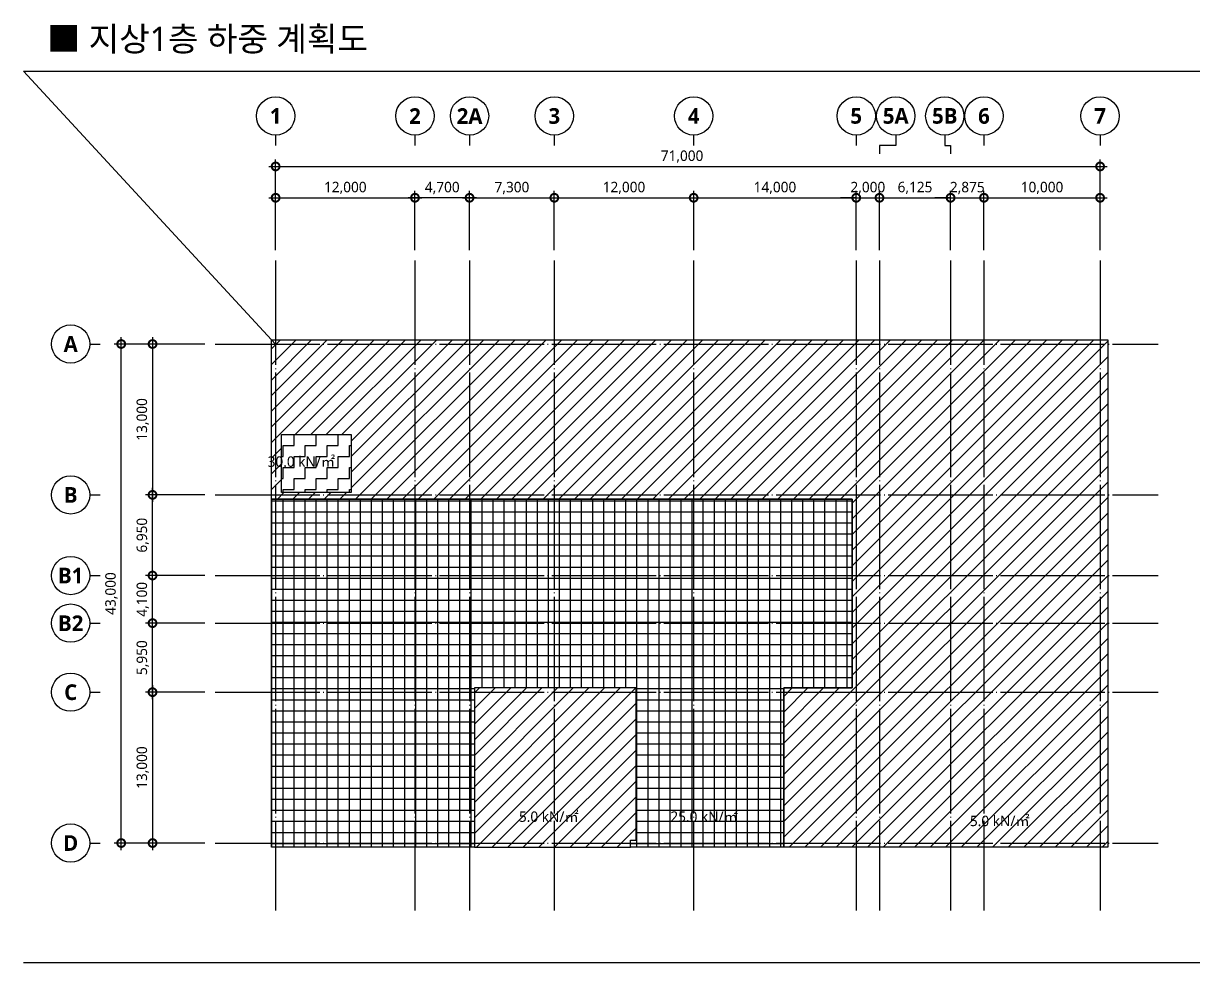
# Model space of a CAD drawing. Header units: millimetres. Extents: x 13950 to 241591, y 6300 to 171900.
# Drawn here: x 13950 to 114724, y 89100 to 170029 of the extents above; entities that cross this region are included whole.
import ezdxf
from ezdxf.enums import TextEntityAlignment as Align

# ---------------------------------------------------------------- set-up
doc = ezdxf.new("R2010")
doc.units = ezdxf.units.MM
doc.header["$LTSCALE"] = 300
doc.linetypes.add('CEN-GAUN', pattern=[32.2, 30, -1, 0.2, -1])
doc.linetypes.add('XR-plan$0$XR-plan$0$CEN-AGI', pattern=[32.2, 30, -1, 0.2, -1])
doc.layers.get('DEFPOINTS').update_dxf_attribs({"color": 137})
for name, color, linetype in [('CEN', 1, 'CEN-GAUN'), ('DIM', 7, 'Continuous'), ('ELE-2', 2, 'Continuous'), ('ELE-4', 4, 'Continuous'), ('ELE-6', 6, 'Continuous'), ('HAT', 5, 'Continuous'), ('SYM-BUB', 3, 'Continuous'), ('TEXT', 3, 'Continuous')]:
    doc.layers.add(name, color=color, linetype=linetype)
doc.styles.add('$0$스타일1', font='malgun.ttf')
doc.styles.add('스타일1', font='malgun.ttf')
doc.styles.add('스타일2', font='malgunbd.ttf')
doc.dimstyles.new('CJA', dxfattribs={"dimscale": 300, "dimtxt": 2.7, "dimasz": 1, "dimexe": 2, "dimexo": 3, "dimgap": 1, "dimtad": 1, "dimdec": 0, "dimzin": 1, "dimdsep": 46, "dimlunit": 6, "dimtxsty": '$0$스타일1', "dimblk": 'CJDOT', "dimcen": 0.09, "dimdle": 1, "dimclrd": 256, "dimclre": 256, "dimclrt": 3, "dimadec": 0, "dimazin": 0, "dimtfac": 1, "dimtdec": 0, "dimtix": 1, "dimtmove": 2, "dimatfit": 3, "dimldrblk": 'CJDOT', "dimfxl": 1, "dimtolj": 1, "dimtzin": 1, "dimarcsym": 0})

# ---------------------------------------------------------------- blocks, each defined once
blk = doc.blocks.new('_DotSmall')
at = {"color": 0, "linetype": 'ByBlock', "const_width": 0.5}
blk.add_lwpolyline([(-0.0625, 0, 1), (0.0625, 0, 1)], format="xyb", close=True, dxfattribs=at)
blk = doc.blocks.new('*D25')
at = {"layer": 'DEFPOINTS', "color": 0, "transparency": 16777216}
for p in [(125421, 142402), (133521, 142402), (133521, 99402)]:
    blk.add_point(p, dxfattribs=at)
at = {"layer": 'DIM', "color": 7, "lineweight": -2, "transparency": 16777216}
for p, q in [((132621, 142402), (124821, 142402)), ((125421, 98802), (125421, 143002)), ((132621, 99402), (124821, 99402))]:
    blk.add_line(p, q, dxfattribs=at)
at = {"layer": 'DIM', "color": 7, "lineweight": -2, "transparency": 16777216, "xscale": 1350, "yscale": 1350, "zscale": 1350}
for p, rotation in [((125421, 142402), 90), ((125421, 99402), 270)]:
    blk.add_blockref('_DotSmall', p, dxfattribs=dict(at, rotation=rotation))
at = {"layer": 'DIM', "color": 3, "transparency": 16777216, "insert": (124580, 120902), "char_height": 900, "attachment_point": 5, "rotation": 90, "style": '$0$스타일1'}
blk.add_mtext('\\A1;43,000', dxfattribs=at)
blk = doc.blocks.new('CJDOT')
blk.add_line((-2, 0), (2, 0))
at = {"const_width": 0.5}
blk.add_lwpolyline([(-0.25, 0, 1), (0.25, 0, 1)], format="xyb", close=True, dxfattribs=at)
blk = doc.blocks.new('*D26')
at = {"layer": 'DEFPOINTS', "color": 0, "transparency": 16777216}
for p in [(133521, 142402), (128121, 129402), (133521, 129402)]:
    blk.add_point(p, dxfattribs=at)
at = {"layer": 'DIM', "color": 7, "lineweight": -2, "transparency": 16777216}
for p, q in [((132621, 142402), (127521, 142402)), ((128121, 143002), (128121, 128802)), ((132621, 129402), (127521, 129402))]:
    blk.add_line(p, q, dxfattribs=at)
at = {"layer": 'DIM', "color": 7, "lineweight": -2, "transparency": 16777216, "xscale": 1350, "yscale": 1350, "zscale": 1350}
for p, rotation in [((128121, 142402), 90), ((128121, 129402), 270)]:
    blk.add_blockref('_DotSmall', p, dxfattribs=dict(at, rotation=rotation))
at = {"layer": 'DIM', "color": 3, "transparency": 16777216, "insert": (127278, 135902), "char_height": 900, "attachment_point": 5, "rotation": 90, "style": '$0$스타일1'}
blk.add_mtext('\\A1;13,000', dxfattribs=at)
blk = doc.blocks.new('*D27')
at = {"layer": 'DEFPOINTS', "color": 0, "transparency": 16777216}
for p in [(133521, 112402), (128121, 99402), (133521, 99402)]:
    blk.add_point(p, dxfattribs=at)
at = {"layer": 'DIM', "color": 7, "lineweight": -2, "transparency": 16777216}
for p, q in [((128121, 113002), (128121, 98802)), ((132621, 112402), (127521, 112402)), ((132621, 99402), (127521, 99402))]:
    blk.add_line(p, q, dxfattribs=at)
at = {"layer": 'DIM', "color": 7, "lineweight": -2, "transparency": 16777216, "xscale": 1350, "yscale": 1350, "zscale": 1350}
for p, rotation in [((128121, 112402), 90), ((128121, 99402), 270)]:
    blk.add_blockref('_DotSmall', p, dxfattribs=dict(at, rotation=rotation))
at = {"layer": 'DIM', "color": 3, "transparency": 16777216, "insert": (127278, 105902), "char_height": 900, "attachment_point": 5, "rotation": 90, "style": '$0$스타일1'}
blk.add_mtext('\\A1;13,000', dxfattribs=at)
blk = doc.blocks.new('NEW_BUB')
at = {"layer": 'SYM-BUB', "color": 6}
blk.add_line((0, 3), (0, 0), dxfattribs=at)
blk.add_circle((0, 8.5), 5.5, dxfattribs=at)
at = {"layer": 'SYM-BUB', "color": 3, "style": '스타일2'}
blk.add_attdef('X', text='', height=4.5, dxfattribs=at).set_placement((0, 8.5), align=Align.MIDDLE)
blk = doc.blocks.new('*D28')
at = {"layer": 'DEFPOINTS', "color": 0, "transparency": 16777216}
for p in [(209721, 157702), (138721, 149602), (209721, 149602)]:
    blk.add_point(p, dxfattribs=at)
at = {"layer": 'DIM', "color": 7, "lineweight": -2, "transparency": 16777216}
for p, q in [((138721, 150502), (138721, 158302)), ((209721, 150502), (209721, 158302)), ((138121, 157702), (210321, 157702))]:
    blk.add_line(p, q, dxfattribs=at)
at = {"layer": 'DIM', "color": 7, "lineweight": -2, "transparency": 16777216, "xscale": 1350, "yscale": 1350, "zscale": 1350, "rotation": 180}
blk.add_blockref('_DotSmall', (138721, 157702), dxfattribs=at)
at = {"layer": 'DIM', "color": 7, "lineweight": -2, "transparency": 16777216, "xscale": 1350, "yscale": 1350, "zscale": 1350}
blk.add_blockref('_DotSmall', (209721, 157702), dxfattribs=at)
at = {"layer": 'DIM', "color": 3, "transparency": 16777216, "insert": (173721, 158545), "char_height": 900, "attachment_point": 5, "style": '스타일1'}
blk.add_mtext('\\A1;71,000', dxfattribs=at)
blk = doc.blocks.new('*D29')
at = {"layer": 'DEFPOINTS', "color": 0, "transparency": 16777216}
for p in [(209721, 155002), (199721, 149602), (209721, 149602)]:
    blk.add_point(p, dxfattribs=at)
at = {"layer": 'DIM', "color": 7, "lineweight": -2, "transparency": 16777216}
for p, q in [((199721, 150502), (199721, 155602)), ((209721, 150502), (209721, 155602)), ((199121, 155002), (210321, 155002))]:
    blk.add_line(p, q, dxfattribs=at)
at = {"layer": 'DIM', "color": 7, "lineweight": -2, "transparency": 16777216, "xscale": 1350, "yscale": 1350, "zscale": 1350, "rotation": 180}
blk.add_blockref('_DotSmall', (199721, 155002), dxfattribs=at)
at = {"layer": 'DIM', "color": 7, "lineweight": -2, "transparency": 16777216, "xscale": 1350, "yscale": 1350, "zscale": 1350}
blk.add_blockref('_DotSmall', (209721, 155002), dxfattribs=at)
at = {"layer": 'DIM', "color": 3, "transparency": 16777216, "insert": (204721, 155845), "char_height": 900, "attachment_point": 5, "style": '스타일1'}
blk.add_mtext('\\A1;10,000', dxfattribs=at)
blk = doc.blocks.new('*D30')
at = {"layer": 'DEFPOINTS', "color": 0, "transparency": 16777216}
for p in [(188721, 155002), (174721, 149602), (188721, 149602)]:
    blk.add_point(p, dxfattribs=at)
at = {"layer": 'DIM', "color": 7, "lineweight": -2, "transparency": 16777216}
for p, q in [((174721, 150502), (174721, 155602)), ((188721, 150502), (188721, 155602)), ((174121, 155002), (189321, 155002))]:
    blk.add_line(p, q, dxfattribs=at)
at = {"layer": 'DIM', "color": 7, "lineweight": -2, "transparency": 16777216, "xscale": 1350, "yscale": 1350, "zscale": 1350, "rotation": 180}
blk.add_blockref('_DotSmall', (174721, 155002), dxfattribs=at)
at = {"layer": 'DIM', "color": 7, "lineweight": -2, "transparency": 16777216, "xscale": 1350, "yscale": 1350, "zscale": 1350}
blk.add_blockref('_DotSmall', (188721, 155002), dxfattribs=at)
at = {"layer": 'DIM', "color": 3, "transparency": 16777216, "insert": (181721, 155845), "char_height": 900, "attachment_point": 5, "style": '스타일1'}
blk.add_mtext('\\A1;14,000', dxfattribs=at)
blk = doc.blocks.new('*D31')
at = {"layer": 'DEFPOINTS', "color": 0, "transparency": 16777216}
for p in [(174721, 155002), (162721, 149602), (174721, 149602)]:
    blk.add_point(p, dxfattribs=at)
at = {"layer": 'DIM', "color": 7, "lineweight": -2, "transparency": 16777216}
for p, q in [((162721, 150502), (162721, 155602)), ((174721, 150502), (174721, 155602)), ((162121, 155002), (175321, 155002))]:
    blk.add_line(p, q, dxfattribs=at)
at = {"layer": 'DIM', "color": 7, "lineweight": -2, "transparency": 16777216, "xscale": 1350, "yscale": 1350, "zscale": 1350, "rotation": 180}
blk.add_blockref('_DotSmall', (162721, 155002), dxfattribs=at)
at = {"layer": 'DIM', "color": 7, "lineweight": -2, "transparency": 16777216, "xscale": 1350, "yscale": 1350, "zscale": 1350}
blk.add_blockref('_DotSmall', (174721, 155002), dxfattribs=at)
at = {"layer": 'DIM', "color": 3, "transparency": 16777216, "insert": (168721, 155845), "char_height": 900, "attachment_point": 5, "style": '스타일1'}
blk.add_mtext('\\A1;12,000', dxfattribs=at)
blk = doc.blocks.new('*D32')
at = {"layer": 'DEFPOINTS', "color": 0, "transparency": 16777216}
for p in [(150721, 155002), (138721, 149602), (150721, 149602)]:
    blk.add_point(p, dxfattribs=at)
at = {"layer": 'DIM', "color": 7, "lineweight": -2, "transparency": 16777216}
for p, q in [((138721, 150502), (138721, 155602)), ((150721, 150502), (150721, 155602)), ((138121, 155002), (151321, 155002))]:
    blk.add_line(p, q, dxfattribs=at)
at = {"layer": 'DIM', "color": 7, "lineweight": -2, "transparency": 16777216, "xscale": 1350, "yscale": 1350, "zscale": 1350, "rotation": 180}
blk.add_blockref('_DotSmall', (138721, 155002), dxfattribs=at)
at = {"layer": 'DIM', "color": 7, "lineweight": -2, "transparency": 16777216, "xscale": 1350, "yscale": 1350, "zscale": 1350}
blk.add_blockref('_DotSmall', (150721, 155002), dxfattribs=at)
at = {"layer": 'DIM', "color": 3, "transparency": 16777216, "insert": (144721, 155845), "char_height": 900, "attachment_point": 5, "style": '스타일1'}
blk.add_mtext('\\A1;12,000', dxfattribs=at)
blk = doc.blocks.new('*D33')
at = {"layer": 'DEFPOINTS', "color": 0, "transparency": 16777216}
for p in [(128120, 118352), (133521, 118352), (133521, 112402)]:
    blk.add_point(p, dxfattribs=at)
at = {"layer": 'DIM', "color": 7, "lineweight": -2, "transparency": 16777216}
for p, q in [((128120, 111802), (128120, 118952)), ((132621, 118352), (127520, 118352)), ((132621, 112402), (127520, 112402))]:
    blk.add_line(p, q, dxfattribs=at)
at = {"layer": 'DIM', "color": 7, "lineweight": -2, "transparency": 16777216, "xscale": 1350, "yscale": 1350, "zscale": 1350}
for p, rotation in [((128120, 118352), 90), ((128120, 112402), 270)]:
    blk.add_blockref('_DotSmall', p, dxfattribs=dict(at, rotation=rotation))
at = {"layer": 'DIM', "color": 3, "transparency": 16777216, "insert": (127279, 115377), "char_height": 900, "attachment_point": 5, "rotation": 90, "style": '$0$스타일1'}
blk.add_mtext('\\A1;5,950', dxfattribs=at)
blk = doc.blocks.new('*D34')
at = {"layer": 'DEFPOINTS', "color": 0, "transparency": 16777216}
for p in [(128121, 122452), (133521, 122452), (133521, 118352)]:
    blk.add_point(p, dxfattribs=at)
at = {"layer": 'DIM', "color": 7, "lineweight": -2, "transparency": 16777216}
for p, q in [((128121, 117752), (128121, 123052)), ((132621, 122452), (127521, 122452)), ((132621, 118352), (127521, 118352))]:
    blk.add_line(p, q, dxfattribs=at)
at = {"layer": 'DIM', "color": 7, "lineweight": -2, "transparency": 16777216, "xscale": 1350, "yscale": 1350, "zscale": 1350}
for p, rotation in [((128121, 122452), 90), ((128121, 118352), 270)]:
    blk.add_blockref('_DotSmall', p, dxfattribs=dict(at, rotation=rotation))
at = {"layer": 'DIM', "color": 3, "transparency": 16777216, "insert": (127278, 120402), "char_height": 900, "attachment_point": 5, "rotation": 90, "style": '$0$스타일1'}
blk.add_mtext('\\A1;4,100', dxfattribs=at)
blk = doc.blocks.new('*D35')
at = {"layer": 'DEFPOINTS', "color": 0, "transparency": 16777216}
for p in [(128121, 129402), (133521, 129402), (133521, 122452)]:
    blk.add_point(p, dxfattribs=at)
at = {"layer": 'DIM', "color": 7, "lineweight": -2, "transparency": 16777216}
for p, q in [((128121, 121852), (128121, 130002)), ((132621, 129402), (127521, 129402)), ((132621, 122452), (127521, 122452))]:
    blk.add_line(p, q, dxfattribs=at)
at = {"layer": 'DIM', "color": 7, "lineweight": -2, "transparency": 16777216, "xscale": 1350, "yscale": 1350, "zscale": 1350}
for p, rotation in [((128121, 129402), 90), ((128121, 122452), 270)]:
    blk.add_blockref('_DotSmall', p, dxfattribs=dict(at, rotation=rotation))
at = {"layer": 'DIM', "color": 3, "transparency": 16777216, "insert": (127280, 125927), "char_height": 900, "attachment_point": 5, "rotation": 90, "style": '$0$스타일1'}
blk.add_mtext('\\A1;6,950', dxfattribs=at)
blk = doc.blocks.new('*D36')
at = {"layer": 'DEFPOINTS', "color": 0, "transparency": 16777216}
for p in [(150721, 155002), (150721, 149602), (155421, 149602)]:
    blk.add_point(p, dxfattribs=at)
at = {"layer": 'DIM', "color": 7, "lineweight": -2, "transparency": 16777216}
for p, q in [((150721, 150502), (150721, 155602)), ((155421, 150502), (155421, 155602)), ((156021, 155002), (150121, 155002))]:
    blk.add_line(p, q, dxfattribs=at)
at = {"layer": 'DIM', "color": 7, "lineweight": -2, "transparency": 16777216, "xscale": 1350, "yscale": 1350, "zscale": 1350, "rotation": 180}
blk.add_blockref('_DotSmall', (150721, 155002), dxfattribs=at)
at = {"layer": 'DIM', "color": 7, "lineweight": -2, "transparency": 16777216, "xscale": 1350, "yscale": 1350, "zscale": 1350}
blk.add_blockref('_DotSmall', (155421, 155002), dxfattribs=at)
at = {"layer": 'DIM', "color": 3, "transparency": 16777216, "insert": (153071, 155842), "char_height": 900, "attachment_point": 5, "style": '스타일1'}
blk.add_mtext('\\A1;4,700', dxfattribs=at)
blk = doc.blocks.new('*D37')
at = {"layer": 'DEFPOINTS', "color": 0, "transparency": 16777216}
for p in [(162721, 155002), (155421, 149602), (162721, 149602)]:
    blk.add_point(p, dxfattribs=at)
at = {"layer": 'DIM', "color": 7, "lineweight": -2, "transparency": 16777216}
for p, q in [((155421, 150502), (155421, 155602)), ((162721, 150502), (162721, 155602)), ((154821, 155002), (163321, 155002))]:
    blk.add_line(p, q, dxfattribs=at)
at = {"layer": 'DIM', "color": 7, "lineweight": -2, "transparency": 16777216, "xscale": 1350, "yscale": 1350, "zscale": 1350, "rotation": 180}
blk.add_blockref('_DotSmall', (155421, 155002), dxfattribs=at)
at = {"layer": 'DIM', "color": 7, "lineweight": -2, "transparency": 16777216, "xscale": 1350, "yscale": 1350, "zscale": 1350}
blk.add_blockref('_DotSmall', (162721, 155002), dxfattribs=at)
at = {"layer": 'DIM', "color": 3, "transparency": 16777216, "insert": (159071, 155842), "char_height": 900, "attachment_point": 5, "style": '스타일1'}
blk.add_mtext('\\A1;7,300', dxfattribs=at)
blk = doc.blocks.new('*D38')
at = {"layer": 'DEFPOINTS', "color": 0, "transparency": 16777216}
for p in [(190721, 155002), (188721, 149602), (190721, 149602)]:
    blk.add_point(p, dxfattribs=at)
at = {"layer": 'DIM', "color": 7, "lineweight": -2, "transparency": 16777216}
for p, q in [((188721, 150502), (188721, 155602)), ((190721, 150502), (190721, 155602)), ((188721, 155002), (187371, 155002)), ((188721, 155002), (190721, 155002)), ((190721, 155002), (192071, 155002))]:
    blk.add_line(p, q, dxfattribs=at)
at = {"layer": 'DIM', "color": 7, "lineweight": -2, "transparency": 16777216, "xscale": 1350, "yscale": 1350, "zscale": 1350}
blk.add_blockref('_DotSmall', (188721, 155002), dxfattribs=at)
at = {"layer": 'DIM', "color": 7, "lineweight": -2, "transparency": 16777216, "xscale": 1350, "yscale": 1350, "zscale": 1350, "rotation": 180}
blk.add_blockref('_DotSmall', (190721, 155002), dxfattribs=at)
at = {"layer": 'DIM', "color": 3, "transparency": 16777216, "insert": (189721, 155842), "char_height": 900, "attachment_point": 5, "style": '스타일1'}
blk.add_mtext('\\A1;2,000', dxfattribs=at)
blk = doc.blocks.new('*D39')
at = {"layer": 'DEFPOINTS', "color": 0, "transparency": 16777216}
for p in [(196846, 155002), (190721, 149602), (196846, 149602)]:
    blk.add_point(p, dxfattribs=at)
at = {"layer": 'DIM', "color": 7, "lineweight": -2, "transparency": 16777216}
for p, q in [((190721, 150502), (190721, 155602)), ((196846, 150502), (196846, 155602)), ((190121, 155002), (197446, 155002))]:
    blk.add_line(p, q, dxfattribs=at)
at = {"layer": 'DIM', "color": 7, "lineweight": -2, "transparency": 16777216, "xscale": 1350, "yscale": 1350, "zscale": 1350, "rotation": 180}
blk.add_blockref('_DotSmall', (190721, 155002), dxfattribs=at)
at = {"layer": 'DIM', "color": 7, "lineweight": -2, "transparency": 16777216, "xscale": 1350, "yscale": 1350, "zscale": 1350}
blk.add_blockref('_DotSmall', (196846, 155002), dxfattribs=at)
at = {"layer": 'DIM', "color": 3, "transparency": 16777216, "insert": (193783, 155845), "char_height": 900, "attachment_point": 5, "style": '스타일1'}
blk.add_mtext('\\A1;6,125', dxfattribs=at)
blk = doc.blocks.new('*D40')
at = {"layer": 'DEFPOINTS', "color": 0, "transparency": 16777216}
for p in [(199721, 155002), (196846, 149602), (199721, 149602)]:
    blk.add_point(p, dxfattribs=at)
at = {"layer": 'DIM', "color": 7, "lineweight": -2, "transparency": 16777216}
for p, q in [((196846, 150502), (196846, 155602)), ((199721, 150502), (199721, 155602)), ((196846, 155002), (195496, 155002)), ((196846, 155002), (199721, 155002)), ((199721, 155002), (201071, 155002))]:
    blk.add_line(p, q, dxfattribs=at)
at = {"layer": 'DIM', "color": 7, "lineweight": -2, "transparency": 16777216, "xscale": 1350, "yscale": 1350, "zscale": 1350}
blk.add_blockref('_DotSmall', (196846, 155002), dxfattribs=at)
at = {"layer": 'DIM', "color": 7, "lineweight": -2, "transparency": 16777216, "xscale": 1350, "yscale": 1350, "zscale": 1350, "rotation": 180}
blk.add_blockref('_DotSmall', (199721, 155002), dxfattribs=at)
at = {"layer": 'DIM', "color": 3, "transparency": 16777216, "insert": (198283, 155843), "char_height": 900, "attachment_point": 5, "style": '스타일1'}
blk.add_mtext('\\A1;2,875', dxfattribs=at)
blk = doc.blocks.new('A$C5ac5f35e_1F')
at = {"layer": 'CEN'}
for p, q in [((16400, -9200), (16400, -65208.6)), ((28400, -9200), (28400, -65208.6)), ((33100, -9200), (33100, -65208.6)), ((40400, -9200), (40400, -65208.6)), ((52400, -9200), (52400, -65208.6)), ((66400, -9200), (66400, -65208.6)), ((68400, -9200), (68400, -65208.6)), ((74525, -9200), (74525, -65208.6)), ((77400, -9200), (77400, -65208.6)), ((87400, -9200), (87400, -65208.6)), ((11200, -16400), (92400, -16400)), ((11200, -29400), (92400, -29400)), ((11200, -36350), (92400, -36350)), ((11200, -40450), (92400, -40450)), ((11200, -46400), (92400, -46400)), ((11200, -59400), (92400, -59400))]:
    blk.add_line(p, q, dxfattribs=at)
at = {"layer": 'SYM-BUB', "color": 6}
for points in [[(69800, 700), (68400, 700), (68400, 0)], [(74025, 700), (74525, 700), (74525, 0)]]:
    blk.add_lwpolyline(points, dxfattribs=at)
at = {"layer": 'SYM-BUB', "xscale": 300, "yscale": 300, "zscale": 300}
for p, values in [((16400, 700), {'X': '1'}), ((28400, 700), {'X': '2'}), ((33100, 700), {'X': '2A'}), ((40400, 700), {'X': '3'}), ((52400, 700), {'X': '4'}), ((66400, 700), {'X': '5'}), ((69800, 700), {'X': '5A'}), ((74025, 700), {'X': '5B'}), ((77400, 700), {'X': '6'}), ((87400, 700), {'X': '7'})]:
    blk.add_blockref('NEW_BUB', p, dxfattribs=at).add_auto_attribs(values)
at = {"layer": 'SYM-BUB'}
ref = blk.add_blockref('NEW_BUB', (1300, -16400), dxfattribs=dict(at, xscale=300, yscale=300, zscale=300, rotation=90))
ref.add_attrib('X', 'A', dxfattribs={"color": 3, "height": 1350, "style": '스타일2'}).set_placement((-1250, -16400), align=Align.MIDDLE)
ref = blk.add_blockref('NEW_BUB', (1300, -29400), dxfattribs=dict(at, xscale=300, yscale=300, zscale=300, rotation=90))
ref.add_attrib('X', 'B', dxfattribs={"color": 3, "height": 1350, "style": '스타일2'}).set_placement((-1250, -29400), align=Align.MIDDLE)
ref = blk.add_blockref('NEW_BUB', (1300, -36350), dxfattribs=dict(at, xscale=300, yscale=300, zscale=300, rotation=90))
ref.add_attrib('X', 'B1', dxfattribs={"color": 3, "height": 1350, "style": '스타일2'}).set_placement((-1250, -36350), align=Align.MIDDLE)
ref = blk.add_blockref('NEW_BUB', (1300, -40450), dxfattribs=dict(at, xscale=300, yscale=300, zscale=300, rotation=90))
ref.add_attrib('X', 'B2', dxfattribs={"color": 3, "height": 1350, "style": '스타일2'}).set_placement((-1250, -40450), align=Align.MIDDLE)
ref = blk.add_blockref('NEW_BUB', (1300, -46400), dxfattribs=dict(at, xscale=300, yscale=300, zscale=300, rotation=90))
ref.add_attrib('X', 'C', dxfattribs={"color": 3, "height": 1350, "style": '스타일2'}).set_placement((-1250, -46400), align=Align.MIDDLE)
ref = blk.add_blockref('NEW_BUB', (1300, -59400), dxfattribs=dict(at, xscale=300, yscale=300, zscale=300, rotation=90))
ref.add_attrib('X', 'D', dxfattribs={"color": 3, "height": 1350, "style": '스타일2'}).set_placement((-1250, -59400), align=Align.MIDDLE)
at = {"layer": 'DIM'}
dim = blk.add_linear_dim(base=(87400, -1100), p1=(16400, -9200), p2=(87400, -9200), angle=180, dimstyle='CJA', override={"dimtxt": 3, "dimasz": 4.5, "dimtxsty": '스타일1', "dimblk1": 'DotSmall', "dimblk2": 'DotSmall', "dimsah": 1, "dimdle": 2, "dimclrd": 7, "dimclre": 7}, dxfattribs=at)
dim.commit()
dim.dimension.update_dxf_attribs({"geometry": '*D28', "text_midpoint": (51400, -257.1), "dimtype": 128, "insert": (-122320.5, -158801.6)})
for base, p1, p2, picture, middle in [((28400, -3800), (16400, -9200), (28400, -9200), '*D32', (22400, -2957.1)), ((28400, -3800), (33100, -9200), (28400, -9200), '*D36', (30750, -2959.5)), ((40400, -3800), (33100, -9200), (40400, -9200), '*D37', (36750, -2959.5)), ((52400, -3800), (40400, -9200), (52400, -9200), '*D31', (46400, -2957.1)), ((66400, -3800), (52400, -9200), (66400, -9200), '*D30', (59400, -2957.1)), ((68400, -3800), (66400, -9200), (68400, -9200), '*D38', (67400, -2959.5)), ((74525, -3800), (68400, -9200), (74525, -9200), '*D39', (71462.5, -2957.1)), ((77400, -3799.4), (74525, -9200), (77400, -9200), '*D40', (75962.5, -2958.9)), ((87400, -3800), (77400, -9200), (87400, -9200), '*D29', (82400, -2957.1))]:
    dim = blk.add_linear_dim(base=base, p1=p1, p2=p2, dimstyle='CJA', override={"dimtxt": 3, "dimasz": 4.5, "dimtxsty": '스타일1', "dimblk1": 'DotSmall', "dimblk2": 'DotSmall', "dimsah": 1, "dimdle": 2, "dimclrd": 7, "dimclre": 7}, dxfattribs=at)
    dim.commit()
    dim.dimension.update_dxf_attribs({"geometry": picture, "text_midpoint": middle, "insert": (-122320.5, -158801.6)})
for base, p1, p2, angle, override, picture, middle in [((3100, -16400), (11200, -59400), (11200, -16400), 270, {"dimscale": 300, "dimtxt": 3, "dimasz": 4.5, "dimblk1": 'DotSmall', "dimblk2": 'DotSmall', "dimsah": 1, "dimdle": 2, "dimclrd": 7, "dimclre": 7}, '*D25', (2259.5, -37900)), ((5800, -29400), (11200, -16400), (11200, -29400), 90, {"dimscale": 300, "dimtxt": 3, "dimasz": 4.5, "dimblk1": 'DotSmall', "dimblk2": 'DotSmall', "dimsah": 1, "dimdle": 2, "dimclrd": 7, "dimclre": 7}, '*D26', (4957.1, -22900)), ((5800, -29400), (11200, -36350), (11200, -29400), 90, {"dimtxt": 3, "dimasz": 4.5, "dimblk1": 'DotSmall', "dimblk2": 'DotSmall', "dimsah": 1, "dimdle": 2, "dimclrd": 7, "dimclre": 7}, '*D35', (4959.5, -32875)), ((5800, -36350), (11200, -40450), (11200, -36350), 90, {"dimtxt": 3, "dimasz": 4.5, "dimblk1": 'DotSmall', "dimblk2": 'DotSmall', "dimsah": 1, "dimdle": 2, "dimclrd": 7, "dimclre": 7}, '*D34', (4957.1, -38400)), ((5799.4, -40450), (11200, -46400), (11200, -40450), 90, {"dimtxt": 3, "dimasz": 4.5, "dimblk1": 'DotSmall', "dimblk2": 'DotSmall', "dimsah": 1, "dimdle": 2, "dimclrd": 7, "dimclre": 7}, '*D33', (4958.9, -43425)), ((5800, -59400), (11200, -46400), (11200, -59400), 270, {"dimscale": 300, "dimtxt": 3, "dimasz": 4.5, "dimblk1": 'DotSmall', "dimblk2": 'DotSmall', "dimsah": 1, "dimdle": 2, "dimclrd": 7, "dimclre": 7}, '*D27', (4957.1, -52900))]:
    dim = blk.add_linear_dim(base=base, p1=p1, p2=p2, angle=angle, dimstyle='CJA', override=override, dxfattribs=at)
    dim.commit()
    dim.dimension.update_dxf_attribs({"geometry": picture, "text_midpoint": middle, "insert": (-122320.5, -158801.6)})

msp = doc.modelspace()

# ---------------------------------------------------------------- hatches: boundary and pattern name
at = {"layer": 'HAT'}
h = msp.add_hatch(dxfattribs=at)
h.set_pattern_fill('ANSI31', color=256, scale=300)
h.set_pattern_definition([(45, (-15129.45, 72701.6), (-673.519, 673.519), [])])
h.paths.add_polyline_path([(36171, 134602), (42171, 134602), (42171, 129602), (36171, 129602)], flags=16)
h.paths.add_polyline_path([(35303, 142769), (107338, 142769), (107338, 99034), (79435, 99034), (79435, 112765), (85308, 112764), (85308, 129039), (35303, 129039)])
at = {"layer": 'HAT', "linetype": 'XR-plan$0$XR-plan$0$CEN-AGI'}
h = msp.add_hatch(dxfattribs=at)
h.set_pattern_fill('ZIGZAG', color=256, scale=300)
h.set_pattern_definition([(0, (-15129.45, 72701.6), (952.5, 952.5), [952.5, -952.5]), (90, (-14176.95, 72701.6), (-952.5, 952.5), [952.5, -952.5])])
h.paths.add_polyline_path([(36171, 134602), (42171, 134602), (42171, 129602), (36171, 129602)])
at = {"layer": 'HAT'}
h = msp.add_hatch(dxfattribs=at)
h.set_pattern_fill('NET', color=256, scale=300)
h.set_pattern_definition([(0, (-15129.45, 72701.6), (0, 952.5), []), (90, (-15129.45, 72701.6), (-952.5, 6e-14), [])])
h.paths.add_polyline_path([(79435, 99034), (66233, 99034), (66233, 99664), (66733, 99664), (66733, 112764), (52796, 112764), (52796, 99034), (35303, 99034), (35303, 129039), (85308, 129039), (85308, 112764), (79435, 112764)])
at = {"layer": 'HAT', "linetype": 'XR-plan$0$XR-plan$0$CEN-AGI'}
h = msp.add_hatch(dxfattribs=at)
h.set_pattern_fill('ANSI31', color=256, scale=300)
h.set_pattern_definition([(45, (-15129.45, 72701.6), (-673.519, 673.519), [])])
edge = h.paths.add_edge_path()
edge.add_line((66233, 99664), (66733, 99664))
edge.add_line((66733, 99664), (66733, 112764))
edge.add_line((66733, 112764), (52796, 112764))
edge.add_line((52796, 112764), (52796, 99034))
edge.add_line((52796, 99034), (66233, 99034))

# ---------------------------------------------------------------- linework, layer by layer
at = {"layer": 'DEFPOINTS'}
msp.add_lwpolyline([(35671, 142402), (13950, 165900)], dxfattribs=at)
at = {"layer": 'ELE-2', "color": 2}
msp.add_line((13950, 89100), (220050, 89100), dxfattribs=at)
at = {"layer": 'ELE-4'}
msp.add_line((13950, 165900), (220050, 165900), dxfattribs=at)
at = {"layer": 'ELE-6'}
msp.add_lwpolyline([(35303, 142769), (107338, 142769), (107338, 99034), (79435, 99034), (79435, 112765), (85308, 112764), (85308, 129039), (35303, 129039), (35303, 142769)], dxfattribs=at)
msp.add_lwpolyline([(36171, 134602), (42171, 134602), (42171, 129602), (36171, 129602)], close=True, dxfattribs=at)
at = {"layer": 'ELE-6', "elevation": 1}
for points in [[(79435, 99034), (66233, 99034), (66233, 99664), (66733, 99664), (66733, 112764), (52796, 112764), (52796, 99034), (35303, 99034), (35303, 129039), (85308, 129039), (85308, 112764), (79435, 112764), (79435, 99034)], [(66233, 99664), (66733, 99664), (66733, 112764), (52796, 112764), (52796, 99034), (66233, 99034)]]:
    msp.add_lwpolyline(points, dxfattribs=at)

# ---------------------------------------------------------------- block references
msp.add_blockref('A$C5ac5f35e_1F', (19271, 158802))

# ---------------------------------------------------------------- texts
at = {"layer": 'TEXT', "style": '스타일1'}
msp.add_text('■ 지상1층 하중 계획도', height=2100, dxfattribs=at).set_placement((15988, 167643))
for s, p in [(' 30.0 kN/㎡', (34680, 131550)), ('5.0 kN/㎡', (56626, 100958)), ('25.0 kN/㎡', (69667, 100958, -1)), ('5.0 kN/㎡', (95463, 100589))]:
    msp.add_text(s, height=900, dxfattribs=at).set_placement(p, align=Align.BOTTOM_LEFT)

doc.saveas('drawing.dxf')
